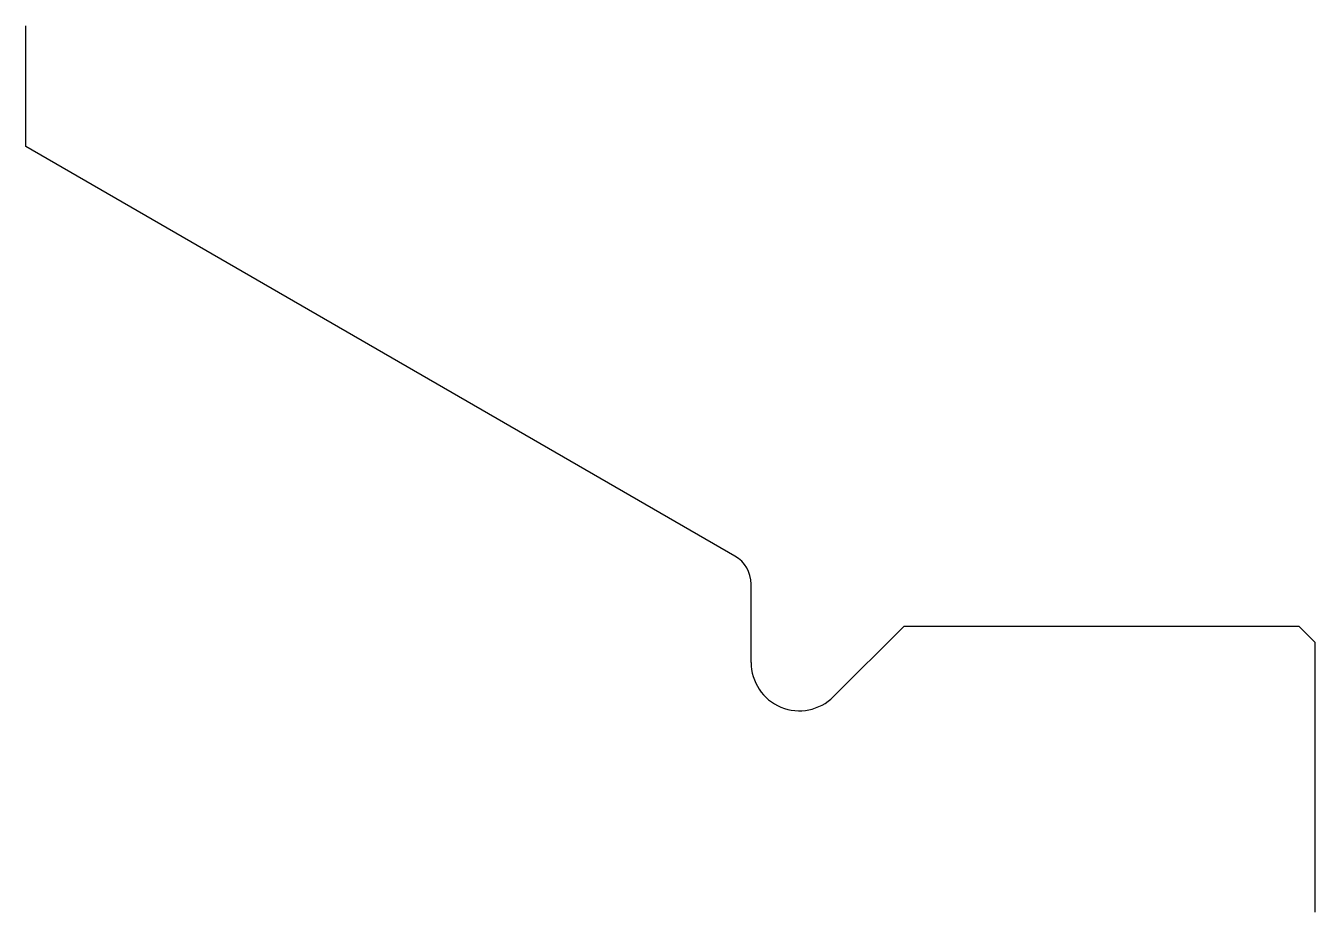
# Model space of a CAD drawing. Header units: inches. Extents: x -4 to 0, y 0 to 2.75.
import ezdxf

# ---------------------------------------------------------------- set-up
doc = ezdxf.new("R2010")
doc.units = ezdxf.units.IN
doc.header["$MEASUREMENT"] = 0

msp = doc.modelspace()

# ---------------------------------------------------------------- linework, layer by layer
at = {"color": 7, "linetype": 'Continuous'}
for p, q in [((-4, 2.375), (-4, 2.75)), ((-1.8, 1.1048), (-4, 2.375)), ((-1.75, 0.775), (-1.75, 1.0182)), ((-1.276, 0.8868), (-1.4939, 0.6689)), ((-0.05, 0.8868), (-1.276, 0.8868)), ((0, 0.8368), (-0.05, 0.8868)), ((0, 0), (0, 0.8368))]:
    msp.add_line(p, q, dxfattribs=at)
for centre, radius, start, end in [((-1.85, 1.0182), 0.1, 0, 60), ((-1.6, 0.775), 0.15, 180, 315)]:
    msp.add_arc(centre, radius, start, end, dxfattribs=at)

doc.saveas('drawing.dxf')
